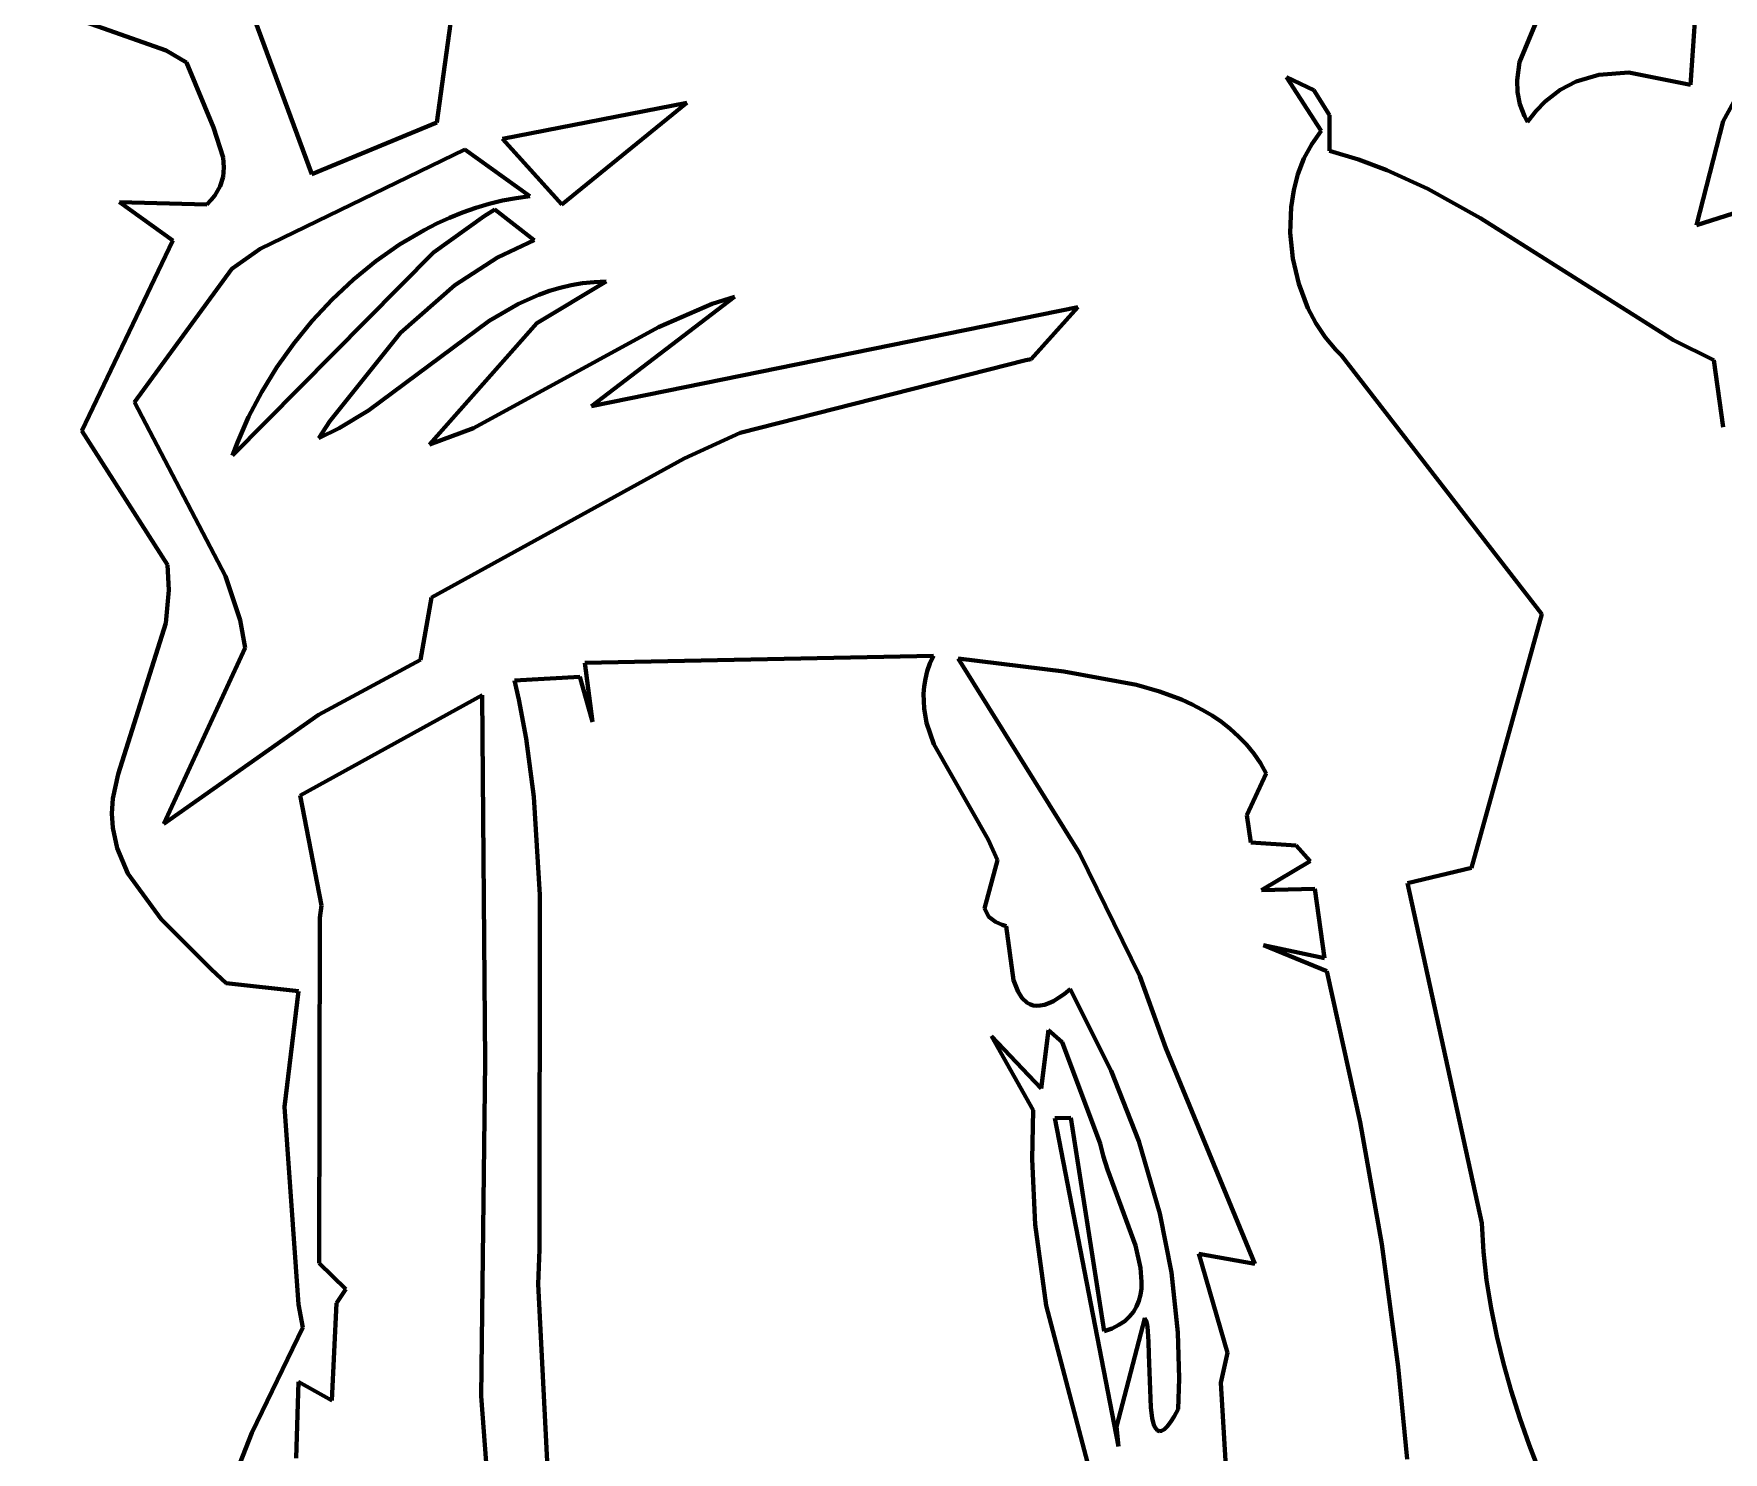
# Model space of a CAD drawing. Header units: millimetres. Extents: x 0 to 12.5, y 0 to 16.2.
# Drawn here: x 10.771 to 11.659, y 10.296 to 11.041 of the extents above; entities that cross this region are included whole.
import ezdxf

# ---------------------------------------------------------------- set-up
doc = ezdxf.new("R2010")
doc.units = ezdxf.units.MM
doc.layers.add('color#010101ff', color=7, linetype='CONTINUOUS', lineweight=100)
doc.layers.add('color#ffffffff', color=7, linetype='CONTINUOUS', lineweight=100)

msp = doc.modelspace()

# ---------------------------------------------------------------- linework, layer by layer
at = {"layer": 'color#010101ff'}
for p, q in [((11.64186, 11.01432), (11.64712, 11.0926)), ((11.57252, 11.07582), (11.55187, 11.02631)), ((10.9827, 10.99453), (10.99204, 11.062)), ((10.84038, 11.0324), (10.77083, 11.05691)), ((10.88559, 11.05223), (10.91699, 10.96735)), ((10.85111, 11.02617), (10.84038, 11.0324)), ((10.86528, 10.9919), (10.85111, 11.02617)), ((11.55187, 11.02631), (11.55064, 11.01687)), ((11.44381, 11.0116), (11.42939, 11.01846)), ((11.42939, 11.01846), (11.44766, 10.99029)), ((11.55064, 11.01687), (11.55089, 11.01057)), ((11.57327, 11.01173), (11.58167, 11.01614)), ((11.58167, 11.01614), (11.59361, 11.0197)), ((11.59361, 11.0197), (11.60939, 11.02083)), ((11.60939, 11.02083), (11.64186, 11.01432)), ((11.11411, 11.00488), (11.0172, 10.98594)), ((11.04852, 10.9515), (11.11411, 11.00488)), ((11.45204, 10.9985), (11.44381, 11.0116)), ((11.55089, 11.01057), (11.55214, 11.00428)), ((11.56066, 11.00068), (11.56547, 11.00568)), ((11.56547, 11.00568), (11.57327, 11.01173)), ((11.66646, 11.00898), (11.65898, 10.99522)), ((11.45206, 10.97965), (11.45204, 10.9985)), ((11.55214, 11.00428), (11.55453, 10.998)), ((11.55453, 10.998), (11.5562, 10.99486)), ((11.5562, 10.99486), (11.56066, 11.00068)), ((10.87041, 10.97614), (10.86528, 10.9919)), ((10.91699, 10.96735), (10.9827, 10.99453)), ((11.44766, 10.99029), (11.44267, 10.98325)), ((11.65898, 10.99522), (11.64492, 10.94063)), ((10.99751, 10.98037), (10.88988, 10.92818)), ((11.03167, 10.95588), (10.99751, 10.98037)), ((11.0172, 10.98594), (11.04852, 10.9515)), ((11.44267, 10.98325), (11.43861, 10.97561)), ((11.46737, 10.97514), (11.45206, 10.97965)), ((10.87031, 10.96597), (10.87082, 10.97101)), ((10.87082, 10.97101), (10.87041, 10.97614)), ((11.43861, 10.97561), (11.43546, 10.96748)), ((11.48221, 10.96962), (11.46737, 10.97514)), ((11.50374, 10.95973), (11.48221, 10.96962)), ((10.8675, 10.95862), (10.86873, 10.96104)), ((10.86873, 10.96104), (10.87031, 10.96597)), ((11.43546, 10.96748), (11.4332, 10.95895)), ((10.84392, 10.93264), (10.8159, 10.95266)), ((10.8159, 10.95266), (10.86174, 10.95157)), ((10.86174, 10.95157), (10.86402, 10.95388)), ((10.86402, 10.95388), (10.86593, 10.95623)), ((10.86593, 10.95623), (10.8675, 10.95862)), ((11.00323, 10.94971), (11.01025, 10.9518)), ((11.01025, 10.9518), (11.01733, 10.95353)), ((11.01733, 10.95353), (11.02447, 10.9549)), ((11.02447, 10.9549), (11.03167, 10.95588)), ((11.4332, 10.95895), (11.43181, 10.95014)), ((11.53142, 10.94425), (11.50374, 10.95973)), ((11.00764, 10.94534), (10.98092, 10.92631)), ((10.9827, 10.94144), (10.98945, 10.94452)), ((10.98945, 10.94452), (10.9963, 10.94728)), ((10.9963, 10.94728), (11.00323, 10.94971)), ((11.01329, 10.94881), (11.00764, 10.94534)), ((11.03392, 10.93276), (11.01329, 10.94881)), ((11.43181, 10.95014), (11.43132, 10.93661)), ((11.63281, 10.88023), (11.53142, 10.94425)), ((11.64492, 10.94063), (11.6719, 10.94915)), ((10.96311, 10.93042), (10.97605, 10.93805)), ((10.97605, 10.93805), (10.9827, 10.94144)), ((11.43132, 10.93661), (11.43269, 10.92302)), ((10.79613, 10.8325), (10.84392, 10.93264)), ((10.88988, 10.92818), (10.875, 10.91765)), ((10.98092, 10.92631), (10.87535, 10.81962)), ((10.95068, 10.92172), (10.96311, 10.93042)), ((11.01469, 10.92361), (11.03392, 10.93276)), ((10.875, 10.91765), (10.82375, 10.84768)), ((10.93883, 10.91207), (10.95068, 10.92172)), ((10.99217, 10.90905), (11.01469, 10.92361)), ((11.43269, 10.92302), (11.43584, 10.90973)), ((10.92763, 10.90156), (10.93883, 10.91207)), ((10.96365, 10.884), (10.99217, 10.90905)), ((11.03528, 10.88907), (11.07177, 10.91099)), ((11.0476, 10.90773), (11.04192, 10.90605)), ((11.05341, 10.9091), (11.0476, 10.90773)), ((11.05937, 10.91011), (11.05341, 10.9091)), ((11.06548, 10.91075), (11.05937, 10.91011)), ((11.07177, 10.91099), (11.06548, 10.91075)), ((11.43584, 10.90973), (11.44071, 10.89708)), ((10.91715, 10.89031), (10.92763, 10.90156)), ((11.02562, 10.89926), (11.0102, 10.89039)), ((11.03638, 10.90406), (11.02562, 10.89926)), ((11.04192, 10.90605), (11.03638, 10.90406)), ((11.06397, 10.84551), (11.13926, 10.90303)), ((11.12747, 10.89925), (11.09925, 10.88708)), ((11.13926, 10.90303), (11.12747, 10.89925)), ((10.90746, 10.8784), (10.91715, 10.89031)), ((11.0102, 10.89039), (10.94678, 10.84321)), ((11.31974, 10.89744), (11.06397, 10.84551)), ((11.29516, 10.87027), (11.31974, 10.89744)), ((11.44071, 10.89708), (11.44489, 10.88918)), ((10.9264, 10.83758), (10.96365, 10.884)), ((10.97881, 10.82537), (11.03528, 10.88907)), ((11.09925, 10.88708), (11.00198, 10.83394)), ((11.44489, 10.88918), (11.44978, 10.88183)), ((11.44978, 10.88183), (11.45537, 10.87513)), ((10.89862, 10.86595), (10.90746, 10.8784)), ((11.45537, 10.87513), (11.45843, 10.87206)), ((11.45843, 10.87206), (11.56371, 10.73611)), ((11.65418, 10.86959), (11.63281, 10.88023)), ((10.89069, 10.85307), (10.89862, 10.86595)), ((11.14223, 10.83141), (11.29237, 10.86967)), ((11.29237, 10.86967), (11.29516, 10.87027)), ((11.65903, 10.83446), (11.65418, 10.86959)), ((10.82375, 10.84768), (10.87169, 10.7562)), ((10.88376, 10.83985), (10.89069, 10.85307)), ((10.87787, 10.8264), (10.88376, 10.83985)), ((10.92067, 10.82866), (10.9264, 10.83758)), ((10.94678, 10.84321), (10.93139, 10.83387)), ((10.84115, 10.76208), (10.79613, 10.8325)), ((10.93139, 10.83387), (10.92067, 10.82866)), ((11.00198, 10.83394), (10.97881, 10.82537)), ((11.1128, 10.81791), (11.14223, 10.83141)), ((10.87535, 10.81962), (10.87787, 10.8264)), ((10.97987, 10.74495), (11.1128, 10.81791)), ((10.84189, 10.7487), (10.84115, 10.76208)), ((10.87169, 10.7562), (10.87938, 10.73307)), ((10.84021, 10.73136), (10.84189, 10.7487)), ((10.97415, 10.71213), (10.97987, 10.74495)), ((10.81518, 10.65204), (10.84021, 10.73136)), ((10.87938, 10.73307), (10.88201, 10.71847)), ((11.56371, 10.73611), (11.52663, 10.60284)), ((10.88201, 10.71847), (10.83916, 10.62588)), ((10.92056, 10.68332), (10.97415, 10.71213)), ((11.24379, 10.7143), (11.06052, 10.71061)), ((11.24198, 10.7102), (11.24379, 10.7143)), ((11.31232, 10.70598), (11.25682, 10.7128)), ((11.25682, 10.7128), (11.32052, 10.6106)), ((11.05798, 10.70318), (11.02348, 10.70138)), ((11.0645, 10.67949), (11.05798, 10.70318)), ((11.06052, 10.71061), (11.0645, 10.67949)), ((11.23956, 10.70215), (11.24058, 10.70615)), ((11.24058, 10.70615), (11.24198, 10.7102)), ((11.35057, 10.69906), (11.31232, 10.70598)), ((11.02348, 10.70138), (11.02578, 10.69123)), ((11.23857, 10.69428), (11.2389, 10.69819)), ((11.23885, 10.68657), (11.23857, 10.69428)), ((11.2389, 10.69819), (11.23956, 10.70215)), ((11.36271, 10.69556), (11.35057, 10.69906)), ((11.37429, 10.69123), (11.36271, 10.69556)), ((11.00653, 10.69364), (10.91079, 10.6408)), ((11.00807, 10.50086), (11.00653, 10.69364)), ((11.02578, 10.69123), (11.02961, 10.67086)), ((11.24023, 10.67901), (11.23885, 10.68657)), ((11.37983, 10.68871), (11.37429, 10.69123)), ((11.38518, 10.68594), (11.37983, 10.68871)), ((11.39032, 10.68288), (11.38518, 10.68594)), ((10.83916, 10.62588), (10.92056, 10.68332)), ((11.24399, 10.6679), (11.24023, 10.67901)), ((11.39523, 10.67954), (11.39032, 10.68288)), ((11.39989, 10.67589), (11.39523, 10.67954)), ((11.02961, 10.67086), (11.03366, 10.64016)), ((11.27262, 10.61765), (11.24399, 10.6679)), ((11.40428, 10.67191), (11.39989, 10.67589)), ((11.40839, 10.66759), (11.40428, 10.67191)), ((11.41219, 10.6629), (11.40839, 10.66759)), ((11.41568, 10.65784), (11.41219, 10.6629)), ((10.81236, 10.63924), (10.81518, 10.65204)), ((11.40851, 10.63058), (11.41882, 10.65239)), ((11.41882, 10.65239), (11.41568, 10.65784)), ((10.91079, 10.6408), (10.92202, 10.58305)), ((10.81187, 10.6314), (10.81236, 10.63924)), ((11.03366, 10.64016), (11.03682, 10.58866)), ((10.81234, 10.62388), (10.81187, 10.6314)), ((10.81467, 10.61316), (10.81234, 10.62388)), ((11.41072, 10.61614), (11.40851, 10.63058)), ((11.27756, 10.60679), (11.27262, 10.61765)), ((11.43457, 10.61454), (11.41072, 10.61614)), ((11.44187, 10.60635), (11.43457, 10.61454)), ((10.82034, 10.5998), (10.81467, 10.61316)), ((11.2706, 10.58152), (11.27756, 10.60679)), ((11.32052, 10.6106), (11.35235, 10.54588)), ((11.41624, 10.59117), (11.44187, 10.60635)), ((10.83788, 10.57579), (10.82034, 10.5998)), ((11.52663, 10.60284), (11.49308, 10.59475)), ((11.03682, 10.58866), (11.03668, 10.40229)), ((11.44425, 10.59173), (11.41624, 10.59117)), ((11.44943, 10.5553), (11.44425, 10.59173)), ((11.49308, 10.59475), (11.5322, 10.41613)), ((10.92202, 10.58305), (10.92129, 10.57657)), ((11.27291, 10.57714), (11.2706, 10.58152)), ((10.86429, 10.54938), (10.83788, 10.57579)), ((10.92129, 10.57657), (10.92081, 10.395)), ((11.2765, 10.57437), (11.27291, 10.57714)), ((11.27996, 10.57283), (11.2765, 10.57437)), ((11.28204, 10.57216), (11.27996, 10.57283)), ((11.28592, 10.54378), (11.28204, 10.57216)), ((11.45068, 10.54846), (11.41735, 10.56223)), ((11.41735, 10.56223), (11.44943, 10.5553)), ((10.87205, 10.54224), (10.86429, 10.54938)), ((11.2883, 10.53762), (11.28592, 10.54378)), ((11.35235, 10.54588), (11.36602, 10.50809)), ((11.4682, 10.4691), (11.45068, 10.54846)), ((10.91001, 10.53809), (10.87205, 10.54224)), ((10.90255, 10.47718), (10.91001, 10.53809)), ((11.29042, 10.53434), (11.2883, 10.53762)), ((11.29303, 10.53193), (11.29042, 10.53434)), ((11.30964, 10.53445), (11.30694, 10.53284)), ((11.31253, 10.53649), (11.30964, 10.53445)), ((11.31563, 10.53899), (11.31253, 10.53649)), ((11.33729, 10.4961), (11.31563, 10.53899)), ((11.29454, 10.53111), (11.29303, 10.53193)), ((11.2962, 10.53056), (11.29454, 10.53111)), ((11.29801, 10.53032), (11.2962, 10.53056)), ((11.29998, 10.53041), (11.29801, 10.53032)), ((11.30212, 10.53084), (11.29998, 10.53041)), ((11.30444, 10.53164), (11.30212, 10.53084)), ((11.30694, 10.53284), (11.30444, 10.53164)), ((11.30042, 10.48678), (11.30435, 10.51753)), ((11.30435, 10.51753), (11.3115, 10.51123)), ((11.29627, 10.4754), (11.27428, 10.51435)), ((11.27428, 10.51435), (11.30042, 10.48678)), ((11.3115, 10.51123), (11.33154, 10.45796)), ((11.36602, 10.50809), (11.41284, 10.39472)), ((11.00596, 10.32518), (11.00807, 10.50086)), ((11.35186, 10.45916), (11.33729, 10.4961)), ((10.90997, 10.37337), (10.90255, 10.47718)), ((11.29564, 10.44964), (11.29627, 10.4754)), ((11.31606, 10.4715), (11.30759, 10.47119)), ((11.30759, 10.47119), (11.34114, 10.29878)), ((11.33363, 10.35924), (11.31606, 10.4715)), ((11.47952, 10.40502), (11.4682, 10.4691)), ((11.33154, 10.45796), (11.33306, 10.45142)), ((11.3629, 10.4212), (11.35186, 10.45916)), ((11.29738, 10.41537), (11.29564, 10.44964)), ((11.33306, 10.45142), (11.33533, 10.44429)), ((11.33533, 10.44429), (11.34999, 10.40434)), ((11.36896, 10.39016), (11.3629, 10.4212)), ((11.30309, 10.37274), (11.29738, 10.41537)), ((11.5322, 10.41613), (11.53304, 10.40101)), ((11.03668, 10.40229), (11.03592, 10.38404)), ((11.34999, 10.40434), (11.35264, 10.39259)), ((11.48819, 10.34054), (11.47952, 10.40502)), ((11.53304, 10.40101), (11.53465, 10.38608)), ((10.92081, 10.395), (10.9349, 10.38146)), ((11.35264, 10.39259), (11.35324, 10.38524)), ((11.41284, 10.39472), (11.38327, 10.39993)), ((11.38327, 10.39993), (11.39846, 10.34786)), ((11.03592, 10.38404), (11.04387, 10.22932)), ((11.35324, 10.38524), (11.35311, 10.38176)), ((11.37234, 10.35854), (11.36896, 10.39016)), ((11.53465, 10.38608), (11.53698, 10.37132)), ((10.9349, 10.38146), (10.92996, 10.37409)), ((11.35182, 10.37527), (11.35061, 10.37229)), ((11.35265, 10.37843), (11.35182, 10.37527)), ((11.35311, 10.38176), (11.35265, 10.37843)), ((10.91219, 10.36126), (10.90997, 10.37337)), ((10.92996, 10.37409), (10.92749, 10.32282)), ((11.34048, 10.23109), (11.30309, 10.37274)), ((11.3401, 10.30907), (11.35497, 10.36609)), ((11.34692, 10.36695), (11.34438, 10.36463)), ((11.34899, 10.36951), (11.34692, 10.36695)), ((11.35061, 10.37229), (11.34899, 10.36951)), ((11.35497, 10.36609), (11.35552, 10.36509)), ((11.53698, 10.37132), (11.53995, 10.35671)), ((10.88549, 10.3059), (10.91219, 10.36126)), ((11.33776, 10.36076), (11.33363, 10.35924)), ((11.34134, 10.36256), (11.33776, 10.36076)), ((11.34438, 10.36463), (11.34134, 10.36256)), ((11.35552, 10.36509), (11.35597, 10.3636)), ((11.35597, 10.3636), (11.35632, 10.36167)), ((11.35632, 10.36167), (11.3566, 10.35936)), ((11.3566, 10.35936), (11.35696, 10.35378)), ((11.37301, 10.33449), (11.37234, 10.35854)), ((11.53995, 10.35671), (11.54351, 10.34224)), ((11.35696, 10.35378), (11.35714, 10.34722)), ((11.39846, 10.34786), (11.39491, 10.33222)), ((11.35714, 10.34722), (11.35805, 10.31918)), ((11.49283, 10.29198), (11.48819, 10.34054)), ((11.54351, 10.34224), (11.54759, 10.3279)), ((10.90994, 10.33272), (10.90871, 10.29261)), ((10.92749, 10.32282), (10.90994, 10.33272)), ((11.37253, 10.31829), (11.37301, 10.33449)), ((11.39491, 10.33222), (11.40091, 10.23374)), ((11.00863, 10.29027), (11.00596, 10.32518)), ((11.54759, 10.3279), (11.55213, 10.31366)), ((11.35805, 10.31918), (11.3588, 10.31365)), ((11.3588, 10.31365), (11.35931, 10.31138)), ((11.36842, 10.31143), (11.37037, 10.31445)), ((11.37037, 10.31445), (11.37253, 10.31829)), ((11.55213, 10.31366), (11.55707, 10.29952)), ((10.84022, 10.19138), (10.88549, 10.3059)), ((11.34114, 10.29878), (11.3401, 10.30907)), ((11.35931, 10.31138), (11.35994, 10.3095)), ((11.35994, 10.3095), (11.36068, 10.30807)), ((11.36068, 10.30807), (11.36157, 10.30712)), ((11.36157, 10.30712), (11.3626, 10.30671)), ((11.3626, 10.30671), (11.36379, 10.30689)), ((11.36379, 10.30689), (11.36515, 10.3077)), ((11.36515, 10.3077), (11.36669, 10.3092)), ((11.36669, 10.3092), (11.36842, 10.31143)), ((11.55707, 10.29952), (11.5679, 10.27147))]:
    msp.add_line(p, q, dxfattribs=at)
at = {"layer": 'color#ffffffff'}
for p, q in [((11.64712, 11.0926), (11.64186, 11.01432)), ((11.55187, 11.02631), (11.57252, 11.07582)), ((10.99204, 11.062), (10.9827, 10.99453)), ((10.77083, 11.05691), (10.84038, 11.0324)), ((10.91699, 10.96735), (10.88559, 11.05223)), ((10.84038, 11.0324), (10.85111, 11.02617)), ((10.85111, 11.02617), (10.86528, 10.9919)), ((11.55064, 11.01687), (11.55187, 11.02631)), ((11.44766, 10.99029), (11.42939, 11.01846)), ((11.42939, 11.01846), (11.44381, 11.0116)), ((11.55089, 11.01057), (11.55064, 11.01687)), ((11.58167, 11.01614), (11.57327, 11.01173)), ((11.59361, 11.0197), (11.58167, 11.01614)), ((11.60939, 11.02083), (11.59361, 11.0197)), ((11.64186, 11.01432), (11.60939, 11.02083)), ((11.0172, 10.98594), (11.11411, 11.00488)), ((11.11411, 11.00488), (11.04852, 10.9515)), ((11.44381, 11.0116), (11.45204, 10.9985)), ((11.55214, 11.00428), (11.55089, 11.01057)), ((11.56547, 11.00568), (11.56066, 11.00068)), ((11.57327, 11.01173), (11.56547, 11.00568)), ((11.65898, 10.99522), (11.66646, 11.00898)), ((11.45204, 10.9985), (11.45206, 10.97965)), ((11.55453, 10.998), (11.55214, 11.00428)), ((11.5562, 10.99486), (11.55453, 10.998)), ((11.56066, 11.00068), (11.5562, 10.99486)), ((10.86528, 10.9919), (10.87041, 10.97614)), ((10.9827, 10.99453), (10.91699, 10.96735)), ((11.44267, 10.98325), (11.44766, 10.99029)), ((11.64492, 10.94063), (11.65898, 10.99522)), ((10.88988, 10.92818), (10.99751, 10.98037)), ((10.99751, 10.98037), (11.03167, 10.95588)), ((11.04852, 10.9515), (11.0172, 10.98594)), ((11.43861, 10.97561), (11.44267, 10.98325)), ((11.45206, 10.97965), (11.46737, 10.97514)), ((10.87082, 10.97101), (10.87031, 10.96597)), ((10.87041, 10.97614), (10.87082, 10.97101)), ((11.43546, 10.96748), (11.43861, 10.97561)), ((11.46737, 10.97514), (11.48221, 10.96962)), ((11.48221, 10.96962), (11.50374, 10.95973)), ((10.86873, 10.96104), (10.8675, 10.95862)), ((10.87031, 10.96597), (10.86873, 10.96104)), ((11.4332, 10.95895), (11.43546, 10.96748)), ((10.86174, 10.95157), (10.8159, 10.95266)), ((10.8159, 10.95266), (10.84392, 10.93264)), ((10.86402, 10.95388), (10.86174, 10.95157)), ((10.86593, 10.95623), (10.86402, 10.95388)), ((10.8675, 10.95862), (10.86593, 10.95623)), ((11.01025, 10.9518), (11.00323, 10.94971)), ((11.01733, 10.95353), (11.01025, 10.9518)), ((11.02447, 10.9549), (11.01733, 10.95353)), ((11.03167, 10.95588), (11.02447, 10.9549)), ((11.43181, 10.95014), (11.4332, 10.95895)), ((11.50374, 10.95973), (11.53142, 10.94425)), ((10.98092, 10.92631), (11.00764, 10.94534)), ((10.98945, 10.94452), (10.9827, 10.94144)), ((10.9963, 10.94728), (10.98945, 10.94452)), ((11.00323, 10.94971), (10.9963, 10.94728)), ((11.00764, 10.94534), (11.01329, 10.94881)), ((11.01329, 10.94881), (11.03392, 10.93276)), ((11.43132, 10.93661), (11.43181, 10.95014)), ((11.53142, 10.94425), (11.63281, 10.88023)), ((11.6719, 10.94915), (11.64492, 10.94063)), ((10.97605, 10.93805), (10.96311, 10.93042)), ((10.9827, 10.94144), (10.97605, 10.93805)), ((11.43269, 10.92302), (11.43132, 10.93661)), ((10.84392, 10.93264), (10.79613, 10.8325)), ((10.875, 10.91765), (10.88988, 10.92818)), ((10.87535, 10.81962), (10.98092, 10.92631)), ((10.96311, 10.93042), (10.95068, 10.92172)), ((11.03392, 10.93276), (11.01469, 10.92361)), ((10.82375, 10.84768), (10.875, 10.91765)), ((10.95068, 10.92172), (10.93883, 10.91207)), ((11.01469, 10.92361), (10.99217, 10.90905)), ((11.43584, 10.90973), (11.43269, 10.92302)), ((10.93883, 10.91207), (10.92763, 10.90156)), ((10.99217, 10.90905), (10.96365, 10.884)), ((11.07177, 10.91099), (11.03528, 10.88907)), ((11.04192, 10.90605), (11.0476, 10.90773)), ((11.0476, 10.90773), (11.05341, 10.9091)), ((11.05341, 10.9091), (11.05937, 10.91011)), ((11.05937, 10.91011), (11.06548, 10.91075)), ((11.06548, 10.91075), (11.07177, 10.91099)), ((11.44071, 10.89708), (11.43584, 10.90973)), ((10.92763, 10.90156), (10.91715, 10.89031)), ((11.0102, 10.89039), (11.02562, 10.89926)), ((11.02562, 10.89926), (11.03638, 10.90406)), ((11.03638, 10.90406), (11.04192, 10.90605)), ((11.13926, 10.90303), (11.06397, 10.84551)), ((11.09925, 10.88708), (11.12747, 10.89925)), ((11.12747, 10.89925), (11.13926, 10.90303)), ((10.91715, 10.89031), (10.90746, 10.8784)), ((10.94678, 10.84321), (11.0102, 10.89039)), ((11.06397, 10.84551), (11.31974, 10.89744)), ((11.31974, 10.89744), (11.29516, 10.87027)), ((11.44489, 10.88918), (11.44071, 10.89708)), ((10.96365, 10.884), (10.9264, 10.83758)), ((11.03528, 10.88907), (10.97881, 10.82537)), ((11.00198, 10.83394), (11.09925, 10.88708)), ((11.44978, 10.88183), (11.44489, 10.88918)), ((11.45537, 10.87513), (11.44978, 10.88183)), ((10.90746, 10.8784), (10.89862, 10.86595)), ((11.45843, 10.87206), (11.45537, 10.87513)), ((11.56371, 10.73611), (11.45843, 10.87206)), ((11.63281, 10.88023), (11.65418, 10.86959)), ((10.89862, 10.86595), (10.89069, 10.85307)), ((11.29237, 10.86967), (11.14223, 10.83141)), ((11.29516, 10.87027), (11.29237, 10.86967)), ((11.65418, 10.86959), (11.65903, 10.83446)), ((10.87169, 10.7562), (10.82375, 10.84768)), ((10.89069, 10.85307), (10.88376, 10.83985)), ((10.88376, 10.83985), (10.87787, 10.8264)), ((10.9264, 10.83758), (10.92067, 10.82866)), ((10.93139, 10.83387), (10.94678, 10.84321)), ((10.79613, 10.8325), (10.84115, 10.76208)), ((10.92067, 10.82866), (10.93139, 10.83387)), ((10.97881, 10.82537), (11.00198, 10.83394)), ((11.14223, 10.83141), (11.1128, 10.81791)), ((10.87787, 10.8264), (10.87535, 10.81962)), ((11.1128, 10.81791), (10.97987, 10.74495)), ((10.84115, 10.76208), (10.84189, 10.7487)), ((10.87938, 10.73307), (10.87169, 10.7562)), ((10.84189, 10.7487), (10.84021, 10.73136)), ((10.97987, 10.74495), (10.97415, 10.71213)), ((10.84021, 10.73136), (10.81518, 10.65204)), ((10.88201, 10.71847), (10.87938, 10.73307)), ((11.52663, 10.60284), (11.56371, 10.73611)), ((10.83916, 10.62588), (10.88201, 10.71847)), ((10.97415, 10.71213), (10.92056, 10.68332)), ((11.06052, 10.71061), (11.24379, 10.7143)), ((11.24379, 10.7143), (11.24198, 10.7102)), ((11.32052, 10.6106), (11.25682, 10.7128)), ((11.25682, 10.7128), (11.31232, 10.70598)), ((11.02348, 10.70138), (11.05798, 10.70318)), ((11.05798, 10.70318), (11.0645, 10.67949)), ((11.0645, 10.67949), (11.06052, 10.71061)), ((11.24058, 10.70615), (11.23956, 10.70215)), ((11.24198, 10.7102), (11.24058, 10.70615)), ((11.31232, 10.70598), (11.35057, 10.69906)), ((11.02578, 10.69123), (11.02348, 10.70138)), ((11.2389, 10.69819), (11.23857, 10.69428)), ((11.23857, 10.69428), (11.23885, 10.68657)), ((11.23956, 10.70215), (11.2389, 10.69819)), ((11.35057, 10.69906), (11.36271, 10.69556)), ((11.36271, 10.69556), (11.37429, 10.69123)), ((10.91079, 10.6408), (11.00653, 10.69364)), ((11.00653, 10.69364), (11.00807, 10.50086)), ((11.02961, 10.67086), (11.02578, 10.69123)), ((11.23885, 10.68657), (11.24023, 10.67901)), ((11.37429, 10.69123), (11.37983, 10.68871)), ((11.37983, 10.68871), (11.38518, 10.68594)), ((11.38518, 10.68594), (11.39032, 10.68288)), ((10.92056, 10.68332), (10.83916, 10.62588)), ((11.24023, 10.67901), (11.24399, 10.6679)), ((11.39032, 10.68288), (11.39523, 10.67954)), ((11.39523, 10.67954), (11.39989, 10.67589)), ((11.03366, 10.64016), (11.02961, 10.67086)), ((11.24399, 10.6679), (11.27262, 10.61765)), ((11.39989, 10.67589), (11.40428, 10.67191)), ((11.40428, 10.67191), (11.40839, 10.66759)), ((11.40839, 10.66759), (11.41219, 10.6629)), ((11.41219, 10.6629), (11.41568, 10.65784)), ((10.81518, 10.65204), (10.81236, 10.63924)), ((11.41882, 10.65239), (11.40851, 10.63058)), ((11.41568, 10.65784), (11.41882, 10.65239)), ((10.92202, 10.58305), (10.91079, 10.6408)), ((10.81236, 10.63924), (10.81187, 10.6314)), ((11.03682, 10.58866), (11.03366, 10.64016)), ((10.81187, 10.6314), (10.81234, 10.62388)), ((10.81234, 10.62388), (10.81467, 10.61316)), ((11.40851, 10.63058), (11.41072, 10.61614)), ((11.27262, 10.61765), (11.27756, 10.60679)), ((11.41072, 10.61614), (11.43457, 10.61454)), ((11.43457, 10.61454), (11.44187, 10.60635)), ((10.81467, 10.61316), (10.82034, 10.5998)), ((11.27756, 10.60679), (11.2706, 10.58152)), ((11.35235, 10.54588), (11.32052, 10.6106)), ((11.44187, 10.60635), (11.41624, 10.59117)), ((10.82034, 10.5998), (10.83788, 10.57579)), ((11.49308, 10.59475), (11.52663, 10.60284)), ((11.03668, 10.40229), (11.03682, 10.58866)), ((11.41624, 10.59117), (11.44425, 10.59173)), ((11.44425, 10.59173), (11.44943, 10.5553)), ((11.5322, 10.41613), (11.49308, 10.59475)), ((10.92129, 10.57657), (10.92202, 10.58305)), ((11.2706, 10.58152), (11.27291, 10.57714)), ((10.83788, 10.57579), (10.86429, 10.54938)), ((10.92081, 10.395), (10.92129, 10.57657)), ((11.27291, 10.57714), (11.2765, 10.57437)), ((11.2765, 10.57437), (11.27996, 10.57283)), ((11.27996, 10.57283), (11.28204, 10.57216)), ((11.28204, 10.57216), (11.28592, 10.54378)), ((11.44943, 10.5553), (11.41735, 10.56223)), ((11.41735, 10.56223), (11.45068, 10.54846)), ((10.86429, 10.54938), (10.87205, 10.54224)), ((11.28592, 10.54378), (11.2883, 10.53762)), ((11.36602, 10.50809), (11.35235, 10.54588)), ((11.45068, 10.54846), (11.4682, 10.4691)), ((10.87205, 10.54224), (10.91001, 10.53809)), ((10.91001, 10.53809), (10.90255, 10.47718)), ((11.2883, 10.53762), (11.29042, 10.53434)), ((11.29042, 10.53434), (11.29303, 10.53193)), ((11.30694, 10.53284), (11.30964, 10.53445)), ((11.30964, 10.53445), (11.31253, 10.53649)), ((11.31253, 10.53649), (11.31563, 10.53899)), ((11.31563, 10.53899), (11.33729, 10.4961)), ((11.29303, 10.53193), (11.29454, 10.53111)), ((11.29454, 10.53111), (11.2962, 10.53056)), ((11.2962, 10.53056), (11.29801, 10.53032)), ((11.29801, 10.53032), (11.29998, 10.53041)), ((11.29998, 10.53041), (11.30212, 10.53084)), ((11.30212, 10.53084), (11.30444, 10.53164)), ((11.30444, 10.53164), (11.30694, 10.53284)), ((11.30435, 10.51753), (11.30042, 10.48678)), ((11.3115, 10.51123), (11.30435, 10.51753)), ((11.30042, 10.48678), (11.27428, 10.51435)), ((11.27428, 10.51435), (11.29627, 10.4754)), ((11.33154, 10.45796), (11.3115, 10.51123)), ((11.41284, 10.39472), (11.36602, 10.50809)), ((11.00807, 10.50086), (11.00596, 10.32518)), ((11.33729, 10.4961), (11.35186, 10.45916)), ((10.90255, 10.47718), (10.90997, 10.37337)), ((11.29627, 10.4754), (11.29564, 10.44964)), ((11.30759, 10.47119), (11.31606, 10.4715)), ((11.34114, 10.29878), (11.30759, 10.47119)), ((11.31606, 10.4715), (11.33363, 10.35924)), ((11.4682, 10.4691), (11.47952, 10.40502)), ((11.33306, 10.45142), (11.33154, 10.45796)), ((11.35186, 10.45916), (11.3629, 10.4212)), ((11.29564, 10.44964), (11.29738, 10.41537)), ((11.33533, 10.44429), (11.33306, 10.45142)), ((11.34999, 10.40434), (11.33533, 10.44429)), ((11.3629, 10.4212), (11.36896, 10.39016)), ((11.29738, 10.41537), (11.30309, 10.37274)), ((11.53304, 10.40101), (11.5322, 10.41613)), ((11.03592, 10.38404), (11.03668, 10.40229)), ((11.35264, 10.39259), (11.34999, 10.40434)), ((11.47952, 10.40502), (11.48819, 10.34054)), ((11.53465, 10.38608), (11.53304, 10.40101)), ((10.9349, 10.38146), (10.92081, 10.395)), ((11.35324, 10.38524), (11.35264, 10.39259)), ((11.39846, 10.34786), (11.38327, 10.39993)), ((11.38327, 10.39993), (11.41284, 10.39472)), ((11.04387, 10.22932), (11.03592, 10.38404)), ((11.35311, 10.38176), (11.35324, 10.38524)), ((11.36896, 10.39016), (11.37234, 10.35854)), ((11.53698, 10.37132), (11.53465, 10.38608)), ((10.92996, 10.37409), (10.9349, 10.38146)), ((11.35061, 10.37229), (11.35182, 10.37527)), ((11.35182, 10.37527), (11.35265, 10.37843)), ((11.35265, 10.37843), (11.35311, 10.38176)), ((10.90997, 10.37337), (10.91219, 10.36126)), ((10.92749, 10.32282), (10.92996, 10.37409)), ((11.30309, 10.37274), (11.34048, 10.23109)), ((11.35497, 10.36609), (11.3401, 10.30907)), ((11.34438, 10.36463), (11.34692, 10.36695)), ((11.34692, 10.36695), (11.34899, 10.36951)), ((11.34899, 10.36951), (11.35061, 10.37229)), ((11.35552, 10.36509), (11.35497, 10.36609)), ((11.53995, 10.35671), (11.53698, 10.37132)), ((10.91219, 10.36126), (10.88549, 10.3059)), ((11.33363, 10.35924), (11.33776, 10.36076)), ((11.33776, 10.36076), (11.34134, 10.36256)), ((11.34134, 10.36256), (11.34438, 10.36463)), ((11.35597, 10.3636), (11.35552, 10.36509)), ((11.35632, 10.36167), (11.35597, 10.3636)), ((11.3566, 10.35936), (11.35632, 10.36167)), ((11.35696, 10.35378), (11.3566, 10.35936)), ((11.37234, 10.35854), (11.37301, 10.33449)), ((11.54351, 10.34224), (11.53995, 10.35671)), ((11.35714, 10.34722), (11.35696, 10.35378)), ((11.39491, 10.33222), (11.39846, 10.34786)), ((11.35805, 10.31918), (11.35714, 10.34722)), ((11.48819, 10.34054), (11.49283, 10.29198)), ((11.54759, 10.3279), (11.54351, 10.34224)), ((10.90871, 10.29261), (10.90994, 10.33272)), ((10.90994, 10.33272), (10.92749, 10.32282)), ((11.37301, 10.33449), (11.37253, 10.31829)), ((11.40091, 10.23374), (11.39491, 10.33222)), ((11.00596, 10.32518), (11.00863, 10.29027)), ((11.55213, 10.31366), (11.54759, 10.3279)), ((11.3588, 10.31365), (11.35805, 10.31918)), ((11.35931, 10.31138), (11.3588, 10.31365)), ((11.37037, 10.31445), (11.36842, 10.31143)), ((11.37253, 10.31829), (11.37037, 10.31445)), ((11.55707, 10.29952), (11.55213, 10.31366)), ((10.88549, 10.3059), (10.84022, 10.19138)), ((11.3401, 10.30907), (11.34114, 10.29878)), ((11.35994, 10.3095), (11.35931, 10.31138)), ((11.36068, 10.30807), (11.35994, 10.3095)), ((11.36157, 10.30712), (11.36068, 10.30807)), ((11.3626, 10.30671), (11.36157, 10.30712)), ((11.36379, 10.30689), (11.3626, 10.30671)), ((11.36515, 10.3077), (11.36379, 10.30689)), ((11.36669, 10.3092), (11.36515, 10.3077)), ((11.36842, 10.31143), (11.36669, 10.3092)), ((11.5679, 10.27147), (11.55707, 10.29952))]:
    msp.add_line(p, q, dxfattribs=at)

doc.saveas('drawing.dxf')
